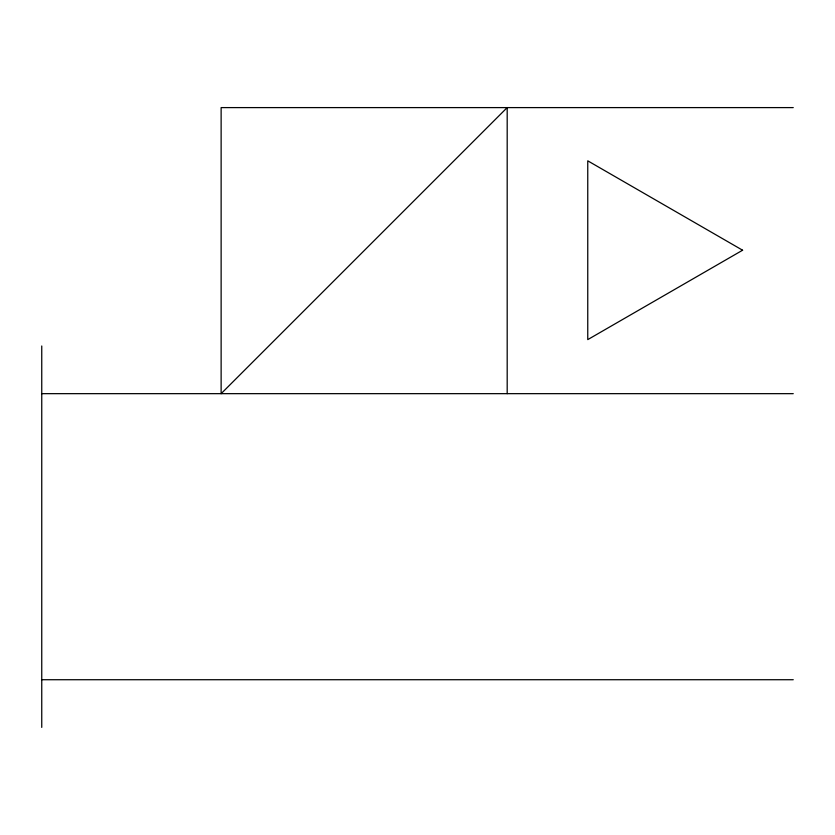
<?xml version="1.0" encoding="UTF-8"?>
<svg xmlns="http://www.w3.org/2000/svg" width="835" height="835" viewBox="0 0 835 835"><rect width="100%" height="100%" fill="white"/><g stroke="black" fill="none" stroke-linecap="round" stroke-linejoin="round"><path stroke-width="1.25" d="M793.25 107.6L221.129 107.6L221.129 393.661L507.189 107.6L507.189 393.661M41.75 393.661L793.25 393.661M41.75 679.721L793.25 679.721M41.75 345.982L41.75 727.4M742.597 250.218L587.756 339.615L587.756 160.831L742.597 250.218"/></g></svg>
